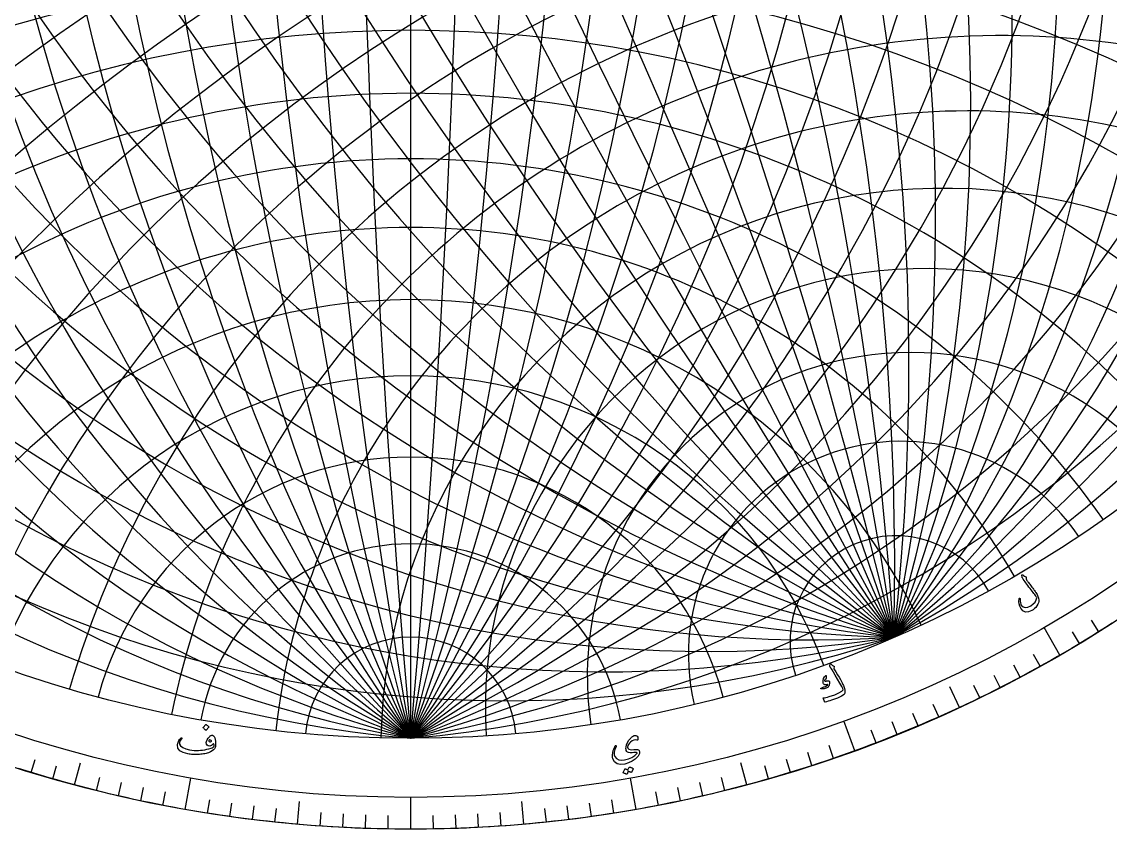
# Model space of a CAD drawing. Header units: millimetres. Extents: x -92 to 92, y -92 to 120.
# Drawn here: x -27.7 to 49.8, y -92.5 to -35 of the extents above; entities that cross this region are included whole.
import ezdxf

# ---------------------------------------------------------------- set-up
doc = ezdxf.new("R2010")
doc.units = ezdxf.units.MM
for name, color, linetype in [('CUT_OUTER', 1, 'Continuous'), ('ENGRAVE', 7, 'Continuous'), ('ENGRAVE_FINE', 8, 'Continuous'), ('TEXT', 5, 'Continuous')]:
    doc.layers.add(name, color=color, linetype=linetype)

msp = doc.modelspace()

# ---------------------------------------------------------------- linework, layer by layer
at = {"layer": 'CUT_OUTER'}
msp.add_lwpolyline([(49.9659, -77.8438), (49.4873, -78.149), (49.0068, -78.4511), (48.5245, -78.7504), (48.0404, -79.0466), (47.5545, -79.3399), (47.0668, -79.6302), (46.5773, -79.9175), (46.0861, -80.2018), (45.5931, -80.483), (45.0984, -80.7613), (44.602, -81.0365), (44.1039, -81.3086), (43.6042, -81.5777), (43.1028, -81.8437), (42.5998, -82.1067), (42.0952, -82.3665), (41.589, -82.6232), (41.0813, -82.8769), (40.572, -83.1274), (40.0612, -83.3748), (39.5488, -83.619), (39.035, -83.8601), (38.5197, -84.098), (38.003, -84.3328), (37.4848, -84.5644), (36.9652, -84.7928), (36.4443, -85.018), (35.9219, -85.24), (35.3982, -85.4589), (34.8732, -85.6744), (34.3468, -85.8868), (33.8192, -86.0959), (33.2903, -86.3018), (32.7601, -86.5045), (32.2287, -86.7039), (31.6961, -86.9), (31.1623, -87.0928), (30.6273, -87.2824), (30.0912, -87.4687), (29.5539, -87.6517), (29.0156, -87.8314), (28.4761, -88.0077), (27.9356, -88.1808), (27.394, -88.3506), (26.8513, -88.517), (26.3077, -88.6801), (25.7631, -88.8398), (25.2175, -88.9962), (24.6709, -89.1493), (24.1235, -89.299), (23.5751, -89.4453), (23.0258, -89.5883), (22.4757, -89.7279), (21.9247, -89.8641), (21.3729, -89.9969), (20.8203, -90.1264), (20.2669, -90.2524), (19.7127, -90.3751), (19.1578, -90.4944), (18.6022, -90.6102), (18.0459, -90.7226), (17.4889, -90.8317), (16.9312, -90.9373), (16.3729, -91.0394), (15.814, -91.1382), (15.2545, -91.2335), (14.6944, -91.3254), (14.1337, -91.4138), (13.5726, -91.4988), (13.0109, -91.5804), (12.4487, -91.6585), (11.8861, -91.7332), (11.323, -91.8044), (10.7595, -91.8721), (10.1956, -91.9364), (9.6313, -91.9972), (9.0666, -92.0546), (8.5016, -92.1085), (7.9363, -92.1589), (7.3706, -92.2059), (6.8047, -92.2494), (6.2386, -92.2894), (5.6722, -92.3259), (5.1056, -92.359), (4.5388, -92.3886), (3.9718, -92.4147), (3.4047, -92.4373), (2.8374, -92.4565), (2.2701, -92.4721), (1.7026, -92.4843), (1.1351, -92.493), (0.5676, -92.4983), (0, -92.5), (-0.5676, -92.4983), (-1.1351, -92.493), (-1.7026, -92.4843), (-2.2701, -92.4721), (-2.8374, -92.4565), (-3.4047, -92.4373), (-3.9718, -92.4147), (-4.5388, -92.3886), (-5.1056, -92.359), (-5.6722, -92.3259), (-6.2386, -92.2894), (-6.8047, -92.2494), (-7.3706, -92.2059), (-7.9363, -92.1589), (-8.5016, -92.1085), (-9.0666, -92.0546), (-9.6313, -91.9972), (-10.1956, -91.9364), (-10.7595, -91.8721), (-11.323, -91.8044), (-11.8861, -91.7332), (-12.4487, -91.6585), (-13.0109, -91.5804), (-13.5726, -91.4988), (-14.1337, -91.4138), (-14.6944, -91.3254), (-15.2545, -91.2335), (-15.814, -91.1382), (-16.3729, -91.0394), (-16.9312, -90.9373), (-17.4889, -90.8317), (-18.0459, -90.7226), (-18.6022, -90.6102), (-19.1578, -90.4944), (-19.7127, -90.3751), (-20.2669, -90.2524), (-20.8203, -90.1264), (-21.3729, -89.9969), (-21.9247, -89.8641), (-22.4757, -89.7279), (-23.0258, -89.5883), (-23.5751, -89.4453), (-24.1235, -89.299), (-24.6709, -89.1493), (-25.2175, -88.9962), (-25.7631, -88.8398), (-26.3077, -88.6801), (-26.8513, -88.517), (-27.394, -88.3506), (-27.9356, -88.1808)], dxfattribs=at)
at = {"layer": 'ENGRAVE'}
for points in [[(0, -86.025), (0, 86.025)], [(46.25, -80.1073), (45.1169, -78.1447)], [(39.0922, -83.8335), (38.4081, -82.3664)], [(31.6369, -86.9216), (30.8618, -84.792)], [(-23.9408, -89.3481), (-23.5218, -87.7845)], [(23.9408, -89.3481), (23.5218, -87.7845)], [(-16.0625, -91.0947), (-15.6689, -88.8629)], [(16.0625, -91.0947), (15.6689, -88.8629)], [(-8.0619, -92.148), (-7.9208, -90.5354)], [(0, -92.5), (0, -90.2338)], [(8.0619, -92.148), (7.9208, -90.5354)]]:
    msp.add_lwpolyline(points, dxfattribs=at)
for radius in [92.5, 90.2338, 86.025, 86.025]:
    msp.add_circle((0, 0), radius, dxfattribs=at)
for centre, radius, start, end in [((15.1685, 0), 87.3521, 100, 260), ((31.3105, 0), 91.5459, 110, 250), ((49.6666, 0), 99.3331, 120, 240), ((72.1835, 0), 112.2977, 130, 230), ((102.5206, 0), 133.8311, 140, 220), ((148.9997, 0), 172.05, 150, 210), ((236.3517, 0), 251.5203, 160, 200), ((487.872, 0), 495.3982, 170, 190), ((-487.872, 0), 495.3982, 350, 10), ((-236.3517, 0), 251.5203, 340, 20), ((-148.9997, 0), 172.05, 330, 30), ((-102.5206, 0), 133.8311, 320, 40), ((-72.1835, 0), 112.2977, 310, 50), ((-49.6666, 0), 99.3331, 300, 60), ((-31.3105, 0), 91.5459, 290, 70), ((-15.1685, 0), 87.3521, 280, 80), ((0, -172.05), 148.9997, 60, 120), ((0, -133.8311), 102.5206, 50, 130), ((0, -112.2977), 72.1835, 40, 140), ((0, -99.3331), 49.6666, 30, 150), ((0, -91.5459), 31.3105, 20, 160), ((0, -87.3521), 15.1685, 10, 170)]:
    msp.add_arc(centre, radius, start, end, dxfattribs=at)
at = {"layer": 'ENGRAVE_FINE'}
for points in [[(34.4171, -78.8401), (-34.4171, 78.8401)], [(49.0175, -78.4444), (48.5028, -77.6208)], [(47.641, -79.288), (47.1408, -78.4555)], [(44.8449, -80.9023), (44.374, -80.0528)], [(43.4261, -81.6727), (42.9701, -80.8151)], [(41.9941, -82.4181), (41.5532, -81.5527)], [(40.5493, -83.1384), (40.1236, -82.2655)], [(37.6231, -84.503), (37.2281, -83.6157)], [(36.1426, -85.1467), (35.7631, -84.2527)], [(34.6511, -85.7645), (34.2873, -84.864)], [(33.149, -86.3562), (32.801, -85.4494)], [(30.1151, -87.4605), (29.7988, -86.5421)], [(-27.0444, -88.4582), (-26.7604, -87.5294)], [(27.0444, -88.4582), (26.7604, -87.5294)], [(28.5841, -87.9727), (28.2839, -87.049)], [(-25.4965, -88.9167), (-25.2287, -87.9831)], [(25.4965, -88.9167), (25.2287, -87.9831)], [(-22.3778, -89.7524), (-22.1428, -88.81)], [(22.3778, -89.7524), (22.1428, -88.81)], [(-20.808, -90.1292), (-20.5895, -89.1829)], [(-19.2318, -90.4787), (-19.0299, -89.5286)], [(-17.6498, -90.8005), (-17.4645, -89.8471)], [(17.6498, -90.8005), (17.4645, -89.8471)], [(19.2318, -90.4787), (19.0299, -89.5286)], [(20.808, -90.1292), (20.5895, -89.1829)], [(-14.4702, -91.3612), (-14.3183, -90.4019)], [(-12.8735, -91.5998), (-12.7383, -90.638)], [(12.8735, -91.5998), (12.7383, -90.638)], [(14.4702, -91.3612), (14.3183, -90.4019)], [(-11.2729, -91.8105), (-11.1545, -90.8465)], [(-9.6689, -91.9933), (-9.5674, -91.0273)], [(-6.4525, -92.2747), (-6.3847, -91.3058)], [(-4.8411, -92.3732), (-4.7902, -91.4033)], [(-3.2282, -92.4437), (-3.1943, -91.473)], [(3.2282, -92.4437), (3.1943, -91.473)], [(4.8411, -92.3732), (4.7902, -91.4033)], [(6.4525, -92.2747), (6.3847, -91.3058)], [(9.6689, -91.9933), (9.5674, -91.0273)], [(11.2729, -91.8105), (11.1545, -90.8465)], [(-1.6143, -92.4859), (-1.5974, -91.5148)], [(1.6143, -92.4859), (1.5974, -91.5148)]]:
    msp.add_lwpolyline(points, dxfattribs=at)
for centre, radius, start, end in [((7.5262, 0), 86.3536, 95, 265), ((23.0503, 0), 89.0596, 105, 255), ((40.1141, 0), 94.9181, 115, 245), ((60.2354, 0), 105.0171, 125, 235), ((86.025, 0), 121.6577, 135, 225), ((122.8564, 0), 149.98, 145, 215), ((184.4812, 0), 203.5525, 155, 205), ((321.0497, 0), 332.3751, 165, 195), ((983.2702, 0), 987.0262, 175, 185), ((-983.2702, 0), 987.0262, 355, 5), ((-321.0497, 0), 332.3751, 345, 15), ((-184.4812, 0), 203.5525, 335, 25), ((-122.8564, 0), 149.98, 325, 35), ((-86.025, 0), 121.6577, 315, 45), ((-60.2354, 0), 105.0171, 305, 55), ((-40.1141, 0), 94.9181, 295, 65), ((-23.0503, 0), 89.0596, 285, 75), ((-7.5262, 0), 86.3536, 275, 85), ((-6.8976, -3.0111), 86.3536, 298.583333, 108.583334), ((-13.9016, -6.0687), 87.3521, 303.583333, 103.583333), ((-21.1251, -9.222), 89.0596, 308.583333, 98.583333), ((6.8976, 3.0111), 86.3536, 118.583333, 288.583334), ((13.9016, 6.0687), 87.3521, 123.583333, 283.583333), ((21.1251, 9.222), 89.0596, 128.583333, 278.583333), ((28.6955, 12.5268), 91.5459, 133.583333, 273.583333), ((36.7638, 16.049), 94.9181, 138.583333, 268.583333), ((45.5184, 19.8707), 99.3331, 143.583333, 263.583333), ((55.2044, 24.0991), 105.0171, 148.583333, 258.583333), ((66.1547, 28.8794), 112.2977, 153.583333, 253.583333), ((78.8401, 34.4171), 121.6577, 158.583333, 248.583333), ((93.958, 41.0167), 133.8311, 163.583333, 243.583333), ((112.5954, 49.1527), 149.98, 168.583333, 238.583333), ((136.5551, 59.6122), 172.05, 173.583333, 233.583333), ((169.0732, 73.8077), 203.5525, 178.583333, 228.583333), ((-28.6955, -12.5268), 91.5459, 313.583333, 93.583333), ((216.6114, 94.5602), 251.5203, 183.583333, 223.583333), ((294.2353, 128.4463), 332.3751, 188.583333, 218.583333), ((447.1245, 195.189), 495.3982, 193.583333, 213.583333), ((901.1467, 393.3892), 987.0262, 198.5833333, 208.5833333), ((-901.1467, -393.3892), 987.0262, 18.5833333, 28.5833333), ((-447.1245, -195.189), 495.3982, 13.583333, 33.583333), ((-294.2353, -128.4463), 332.3751, 8.583333, 38.583333), ((-216.6114, -94.5602), 251.5203, 3.583333, 43.583333), ((-169.0732, -73.8077), 203.5525, 358.583333, 48.583333), ((-136.5551, -59.6122), 172.05, 353.583333, 53.583333), ((-112.5954, -49.1527), 149.98, 348.583333, 58.583333), ((-93.958, -41.0167), 133.8311, 343.583333, 63.583333), ((-78.8401, -34.4171), 121.6577, 338.583333, 68.583333), ((-66.1547, -28.8794), 112.2977, 333.583333, 73.583333), ((-55.2044, -24.0991), 105.0171, 328.583333, 78.583333), ((-45.5184, -19.8707), 99.3331, 323.583333, 83.583333), ((-36.7638, -16.049), 94.9181, 318.583333, 88.583333), ((394.8919, -904.5889), 983.2702, 108.5833333, 118.5833333), ((198.2001, -454.0221), 487.872, 103.583333, 123.583333), ((132.9774, -304.6148), 321.0497, 98.583333, 128.583333), ((100.6288, -230.5131), 236.3517, 93.583333, 133.583333), ((81.4378, -186.5516), 184.4812, 88.583333, 138.583333), ((68.8342, -157.6802), 148.9997, 83.583333, 143.583333), ((60.0044, -137.4536), 122.8564, 78.583333, 148.583333), ((0, -203.5525), 184.4812, 65, 115), ((53.5435, -122.6535), 102.5206, 73.583333, 153.583333), ((48.6731, -111.4968), 86.025, 68.583333, 158.583333), ((0, -149.98), 122.8564, 55, 125), ((44.9283, -102.9185), 72.1835, 63.583333, 163.583333), ((0, -121.6577), 86.025, 45, 135), ((42.0155, -96.246), 60.2354, 58.583333, 168.583333), ((39.7414, -91.0367), 49.6666, 53.583333, 173.583333), ((0, -105.0171), 60.2354, 35, 145), ((37.9751, -86.9904), 40.1141, 48.583333, 178.583333), ((36.6259, -83.8999), 31.3105, 43.583333, 183.583333), ((0, -94.9181), 40.1141, 25, 155), ((35.6312, -81.6213), 23.0503, 38.583333, 188.583333), ((34.948, -80.0564), 15.1685, 33.583333, 193.583333), ((0, -89.0596), 23.0503, 15, 165), ((34.5486, -79.1413), 7.5262, 28.583333, 198.583334), ((0, -86.3536), 7.5262, 5, 175)]:
    msp.add_arc(centre, radius, start, end, dxfattribs=at)
at = {"layer": 'TEXT'}
for points in [[(43.5384, -74.4189), (43.5382, -74.4079), (43.5407, -74.3985), (43.5459, -74.3906), (43.5538, -74.3844), (43.5633, -74.3809), (43.5733, -74.3812), (43.5837, -74.3853), (43.5946, -74.3932), (43.6556, -74.4408), (43.7134, -74.4788), (43.7679, -74.5075), (43.8191, -74.5267), (43.8356, -74.5346), (43.847, -74.5484), (43.8533, -74.5678), (43.8545, -74.593), (43.8535, -74.6061), (43.8526, -74.6187), (43.8519, -74.6307), (43.8513, -74.6422), (43.8507, -74.653), (43.85, -74.6629), (43.8493, -74.672), (43.8485, -74.6802), (43.8477, -74.6947), (43.85, -74.7101), (43.8555, -74.7264), (43.8643, -74.7436), (43.8948, -74.7884), (43.9289, -74.8369), (43.9664, -74.889), (44.0074, -74.9447), (44.0518, -75.0042), (44.0993, -75.0674), (44.1499, -75.1345), (44.2038, -75.2055), (44.2586, -75.2755), (44.3096, -75.3418), (44.3568, -75.4041), (44.4001, -75.4626), (44.4398, -75.5172), (44.4763, -75.5681), (44.5094, -75.6153), (44.5392, -75.6588), (44.6217, -75.7909), (44.6855, -75.9244), (44.7306, -76.0594), (44.7568, -76.196), (44.7565, -76.2854), (44.7318, -76.3822), (44.6826, -76.4866), (44.6087, -76.5984), (44.5208, -76.7063), (44.4322, -76.7977), (44.3431, -76.8725), (44.2535, -76.9307), (44.0037, -77.0319), (43.7883, -77.0397), (43.6076, -76.9545), (43.4616, -76.7765), (43.3903, -76.6227), (43.3472, -76.4569), (43.3322, -76.2792), (43.3452, -76.0896), (43.3475, -76.0777), (43.352, -76.0686), (43.3586, -76.0624), (43.3672, -76.059), (43.3775, -76.0574), (43.3864, -76.058), (43.3938, -76.0608), (43.3997, -76.0657), (43.4068, -76.0741), (43.4116, -76.0833), (43.4141, -76.0934), (43.4145, -76.1042), (43.4216, -76.2613), (43.4376, -76.3894), (43.4626, -76.4885), (43.4967, -76.5585), (43.625, -76.6782), (43.7814, -76.7236), (43.9658, -76.6946), (44.178, -76.5909), (44.3503, -76.4648), (44.4796, -76.3282), (44.5658, -76.1815), (44.6089, -76.0248), (44.5791, -75.9789), (44.5431, -75.9259), (44.501, -75.8658), (44.4526, -75.7987), (44.3979, -75.7244), (44.3364, -75.643), (44.2683, -75.5543), (44.1935, -75.4585), (44.1176, -75.3588), (44.0434, -75.2605), (43.9708, -75.1634), (43.9, -75.0676), (43.831, -74.973), (43.764, -74.8794), (43.699, -74.787), (43.6361, -74.6956), (43.5717, -74.6099), (43.5661, -74.5991), (43.5619, -74.5884), (43.559, -74.5778), (43.5576, -74.5673)], [(29.9186, -80.7349), (29.9465, -80.7604), (29.9745, -80.7839), (30.0025, -80.8056), (30.0307, -80.8253), (30.0592, -80.843), (30.0882, -80.8586), (30.1177, -80.8722), (30.1476, -80.8837), (30.1604, -80.8917), (30.1681, -80.9037), (30.1708, -80.9196), (30.1684, -80.9395), (30.1493, -81.0469), (30.1478, -81.0584), (30.1471, -81.0678), (30.1474, -81.0752), (30.1486, -81.0806), (30.2848, -81.301), (30.4065, -81.5007), (30.5136, -81.6796), (30.6062, -81.8379), (30.6838, -81.9754), (30.7462, -82.092), (30.7933, -82.1878), (30.8252, -82.2627), (30.8791, -82.4065), (30.8936, -82.453), (30.9059, -82.5006), (30.9162, -82.5491), (30.9242, -82.5987), (30.93, -82.6493), (30.9332, -82.7011), (30.9339, -82.7541), (30.9321, -82.8081), (30.8691, -82.9108), (30.6905, -83.0308), (30.3958, -83.1672), (29.985, -83.319), (29.8546, -83.3608), (29.7328, -83.396), (29.6196, -83.4246), (29.515, -83.4467), (29.5045, -83.4461), (29.496, -83.4426), (29.4894, -83.4364), (29.4848, -83.4275), (29.4661, -83.3832), (29.4494, -83.3428), (29.4347, -83.3062), (29.422, -83.2736), (29.4112, -83.2444), (29.4021, -83.2183), (29.3947, -83.1954), (29.3891, -83.1755), (29.3865, -83.1642), (29.3883, -83.1567), (29.3943, -83.1531), (29.4046, -83.1534), (29.4812, -83.1498), (29.5758, -83.1334), (29.6885, -83.1043), (29.8191, -83.0623), (30.2042, -82.9228), (30.4984, -82.7944), (30.7018, -82.6781), (30.8146, -82.5744), (30.7811, -82.4851), (30.7023, -82.3296), (30.5786, -82.1076), (30.41, -81.8191), (30.2391, -81.531), (30.1091, -81.3133), (30.0199, -81.1661), (29.9713, -81.0895), (29.9573, -81.0688), (29.9442, -81.0495), (29.932, -81.0314), (29.9207, -81.0147), (29.9103, -80.9995), (29.9011, -80.9861), (29.8928, -80.9743), (29.8856, -80.9642), (29.8716, -80.9416), (29.8622, -80.9186), (29.8576, -80.895), (29.8578, -80.871), (29.8712, -80.7391), (29.8729, -80.7299), (29.8759, -80.7231), (29.8802, -80.7188), (29.8858, -80.7169), (29.8941, -80.7183), (29.9023, -80.7217), (29.9105, -80.7272), (29.9186, -80.7349)], [(29.562, -81.5596), (29.5677, -81.5584), (29.5732, -81.5589), (29.5785, -81.5611), (29.5837, -81.5651), (29.5864, -81.5693), (29.5886, -81.5742), (29.5902, -81.5796), (29.5912, -81.5857), (29.5866, -81.764), (29.5849, -81.7825), (29.5815, -81.7975), (29.5763, -81.8089), (29.5695, -81.8168), (29.5367, -81.8405), (29.5105, -81.8656), (29.491, -81.892), (29.4781, -81.9197), (29.4779, -81.9319), (29.4875, -81.9413), (29.5069, -81.9481), (29.5359, -81.9522), (29.5543, -81.952), (29.5731, -81.9513), (29.5924, -81.9499), (29.612, -81.948), (29.6322, -81.9455), (29.6532, -81.9423), (29.675, -81.9384), (29.6976, -81.9337), (29.7829, -81.938), (29.8299, -81.9932), (29.8383, -82.0995), (29.8081, -82.2569), (29.7902, -82.3069), (29.7699, -82.3482), (29.7472, -82.3808), (29.7222, -82.4046), (29.692, -82.4232), (29.6479, -82.4422), (29.5898, -82.4616), (29.5177, -82.4814), (29.4807, -82.4907), (29.4451, -82.4982), (29.4109, -82.5039), (29.3781, -82.5079), (29.347, -82.5107), (29.3178, -82.5127), (29.2904, -82.5142), (29.2648, -82.5149), (29.2478, -82.512), (29.2345, -82.5066), (29.2249, -82.4985), (29.2189, -82.488), (29.2166, -82.4757), (29.2191, -82.4655), (29.2266, -82.4572), (29.2388, -82.451), (29.2788, -82.4337), (29.3243, -82.4148), (29.3755, -82.3943), (29.4323, -82.3722), (29.5383, -82.3307), (29.6195, -82.2942), (29.676, -82.2628), (29.7079, -82.2365), (29.7114, -82.2313), (29.7123, -82.2258), (29.7106, -82.2199), (29.7063, -82.2138), (29.7023, -82.2105), (29.6961, -82.2083), (29.6879, -82.2073), (29.6776, -82.2075), (29.5853, -82.2175), (29.546, -82.2199), (29.5109, -82.2176), (29.4798, -82.2104), (29.4528, -82.1984), (29.4277, -82.1821), (29.4094, -82.1624), (29.3977, -82.1396), (29.3927, -82.1135), (29.3863, -81.9277), (29.4124, -81.7736), (29.4709, -81.6509), (29.562, -81.5596)], [(-14.5999, -85.0568), (-14.5954, -85.0536), (-14.5897, -85.0522), (-14.5828, -85.0526), (-14.5746, -85.0548), (-14.5198, -85.0892), (-14.4694, -85.1283), (-14.4232, -85.1723), (-14.3813, -85.2211), (-14.3776, -85.2281), (-14.3766, -85.2346), (-14.3782, -85.2407), (-14.3825, -85.2463), (-14.5652, -85.4569), (-14.5714, -85.4616), (-14.5785, -85.4617), (-14.5864, -85.4574), (-14.5951, -85.4486), (-14.6026, -85.4409), (-14.6145, -85.4294), (-14.6308, -85.4139), (-14.6516, -85.3944), (-14.6771, -85.371), (-14.7077, -85.3434), (-14.7436, -85.3118), (-14.7845, -85.2761), (-14.7898, -85.2704), (-14.792, -85.2653), (-14.7912, -85.2606), (-14.7874, -85.2565)], [(-14.1726, -85.8086), (-14.111, -85.8142), (-14.0543, -85.8479), (-14.0026, -85.9098), (-13.9557, -85.9997), (-13.9192, -86.1128), (-13.8984, -86.2438), (-13.8935, -86.393), (-13.9043, -86.5602), (-13.9122, -86.6203), (-13.9252, -86.6751), (-13.9432, -86.7247), (-13.9664, -86.7692), (-14.0368, -86.854), (-14.1337, -86.9302), (-14.2572, -86.9975), (-14.4073, -87.056), (-14.4908, -87.0807), (-14.5765, -87.1028), (-14.6644, -87.1223), (-14.7545, -87.1392), (-14.847, -87.1534), (-14.9421, -87.1648), (-15.0398, -87.1736), (-15.1401, -87.1796), (-15.2404, -87.1831), (-15.3381, -87.1843), (-15.4333, -87.1833), (-15.5259, -87.1801), (-15.6161, -87.1744), (-15.7041, -87.1661), (-15.7897, -87.1551), (-15.8731, -87.1414), (-16.2144, -87.0497), (-16.4518, -86.9121), (-16.5851, -86.7295), (-16.6145, -86.5023), (-16.6071, -86.4523), (-16.5933, -86.3963), (-16.5733, -86.3344), (-16.5469, -86.2664), (-16.5111, -86.1931), (-16.4678, -86.1237), (-16.4169, -86.058), (-16.3585, -85.9962), (-16.3503, -85.9894), (-16.3414, -85.9851), (-16.3317, -85.9834), (-16.3213, -85.9841), (-16.3118, -85.9873), (-16.3047, -85.9929), (-16.3001, -86.0007), (-16.2979, -86.0109), (-16.2979, -86.0217), (-16.3001, -86.0312), (-16.3045, -86.0396), (-16.311, -86.0467), (-16.4249, -86.1945), (-16.4792, -86.3288), (-16.4736, -86.4499), (-16.4078, -86.5577), (-16.2421, -86.6881), (-16.0219, -86.7877), (-15.7474, -86.8558), (-15.4188, -86.8921), (-15.2727, -86.8968), (-15.1252, -86.8944), (-14.9765, -86.8847), (-14.8264, -86.868), (-14.6752, -86.844), (-14.5232, -86.8128), (-14.3703, -86.7743), (-14.2167, -86.7286), (-14.1339, -86.6974), (-14.0692, -86.6598), (-14.0224, -86.6156), (-13.9937, -86.5649), (-13.9984, -86.526), (-14.0099, -86.4893), (-14.028, -86.4546), (-14.0527, -86.422), (-14.0559, -86.4201), (-14.0605, -86.4215), (-14.0664, -86.4263), (-14.0737, -86.4345), (-14.1296, -86.4987), (-14.1881, -86.5443), (-14.2491, -86.5712), (-14.3126, -86.5794), (-14.4235, -86.5626), (-14.5032, -86.5159), (-14.5517, -86.4395), (-14.569, -86.3333), (-14.5535, -86.2448), (-14.5059, -86.1414), (-14.4263, -86.0231), (-14.3149, -85.8898), (-14.2815, -85.8579), (-14.2467, -85.8337), (-14.2104, -85.8173), (-14.1726, -85.8086)], [(16.1075, -86.1551), (16.002, -86.1403), (15.8909, -86.1595), (15.7741, -86.2126), (15.6515, -86.2996), (15.5772, -86.3748), (15.519, -86.4588), (15.4771, -86.5519), (15.4513, -86.654), (15.4505, -86.6736), (15.4536, -86.6934), (15.4607, -86.7132), (15.4718, -86.7331), (15.5326, -86.7902), (15.6239, -86.8252), (15.7455, -86.8378), (15.8975, -86.828), (16.0473, -86.8166), (16.1592, -86.8251), (16.2334, -86.8537), (16.2697, -86.9025), (16.2936, -87.0144), (16.2901, -87.1186), (16.2589, -87.2153), (16.2001, -87.3043), (15.9972, -87.5036), (15.7708, -87.6638), (15.521, -87.785), (15.2482, -87.8667), (14.9402, -87.8982), (14.6973, -87.8462), (14.5198, -87.7114), (14.4078, -87.4941), (14.3828, -87.3688), (14.3785, -87.229), (14.3949, -87.0747), (14.4318, -86.9058), (14.4464, -86.8581), (14.4618, -86.8119), (14.4781, -86.7671), (14.4952, -86.7237), (14.5132, -86.6816), (14.5324, -86.6405), (14.5527, -86.6003), (14.5742, -86.5612), (14.5864, -86.5444), (14.5985, -86.5364), (14.6106, -86.5372), (14.6225, -86.5467), (14.6304, -86.5596), (14.6341, -86.5733), (14.6336, -86.5877), (14.6288, -86.6028), (14.5362, -86.8289), (14.4916, -87.0261), (14.4953, -87.1946), (14.5477, -87.3344), (14.6646, -87.4713), (14.8171, -87.556), (15.0051, -87.5883), (15.2285, -87.5681), (15.5067, -87.4964), (15.7503, -87.3937), (15.959, -87.2605), (16.1328, -87.0969), (16.1426, -87.084), (16.1451, -87.0723), (16.1402, -87.0621), (16.1279, -87.0532), (16.0825, -87.0409), (16.0071, -87.0373), (15.9017, -87.0423), (15.7662, -87.0558), (15.6274, -87.0637), (15.5181, -87.051), (15.4385, -87.0178), (15.3884, -86.9643), (15.3577, -86.8963), (15.3395, -86.8226), (15.3338, -86.7431), (15.3406, -86.6577), (15.3809, -86.4853), (15.4498, -86.3209), (15.5471, -86.1643), (15.6728, -86.0155), (15.7068, -85.9795), (15.7403, -85.9475), (15.7733, -85.9195), (15.8059, -85.8956), (15.8378, -85.8756), (15.8687, -85.8593), (15.8988, -85.8468), (15.928, -85.838), (16.0466, -85.8273), (16.1277, -85.8653), (16.1714, -85.9521), (16.1775, -86.0878), (16.17, -86.1261), (16.1558, -86.1501), (16.135, -86.1598), (16.1075, -86.1551)], [(-14.2108, -86.2501), (-14.1972, -86.238), (-14.1917, -86.2247), (-14.1942, -86.21), (-14.2047, -86.1939), (-14.2514, -86.1517), (-14.296, -86.136), (-14.3388, -86.1467), (-14.3797, -86.184), (-14.3863, -86.1964), (-14.3892, -86.2078), (-14.3884, -86.2183), (-14.3839, -86.2277), (-14.3454, -86.2623), (-14.3038, -86.2776), (-14.2589, -86.2735), (-14.2108, -86.2501)], [(15.5621, -88.0917), (15.5653, -88.0871), (15.5704, -88.0839), (15.5773, -88.0818), (15.5861, -88.0811), (15.619, -88.087), (15.6511, -88.0942), (15.6825, -88.1028), (15.713, -88.1126), (15.7431, -88.124), (15.7729, -88.1369), (15.8023, -88.1516), (15.8315, -88.1678), (15.8375, -88.1733), (15.8409, -88.1797), (15.8416, -88.1869), (15.8396, -88.195), (15.7305, -88.4564), (15.7269, -88.4602), (15.7208, -88.4613), (15.7122, -88.4596), (15.701, -88.4553), (15.6931, -88.4508), (15.6805, -88.445), (15.6632, -88.4378), (15.6412, -88.4293), (15.6142, -88.4192), (15.5821, -88.4075), (15.5449, -88.3941), (15.5025, -88.3789), (15.4145, -88.582), (15.41, -88.5885), (15.4031, -88.5911), (15.3939, -88.5897), (15.3824, -88.5844), (15.3725, -88.5797), (15.3569, -88.5729), (15.3356, -88.5639), (15.3087, -88.5526), (15.2757, -88.5392), (15.2364, -88.5238), (15.1905, -88.5062), (15.1383, -88.4866), (15.1326, -88.4828), (15.1296, -88.4785), (15.1294, -88.4738), (15.132, -88.4686), (15.2474, -88.2166), (15.2507, -88.2121), (15.2558, -88.2088), (15.2627, -88.2068), (15.2715, -88.2061), (15.2992, -88.21), (15.3264, -88.2153), (15.3531, -88.2221), (15.3792, -88.2303), (15.4048, -88.2399), (15.4297, -88.2505), (15.4541, -88.2623), (15.4778, -88.2751)]]:
    msp.add_lwpolyline(points, close=True, dxfattribs=at)

doc.saveas('drawing.dxf')
